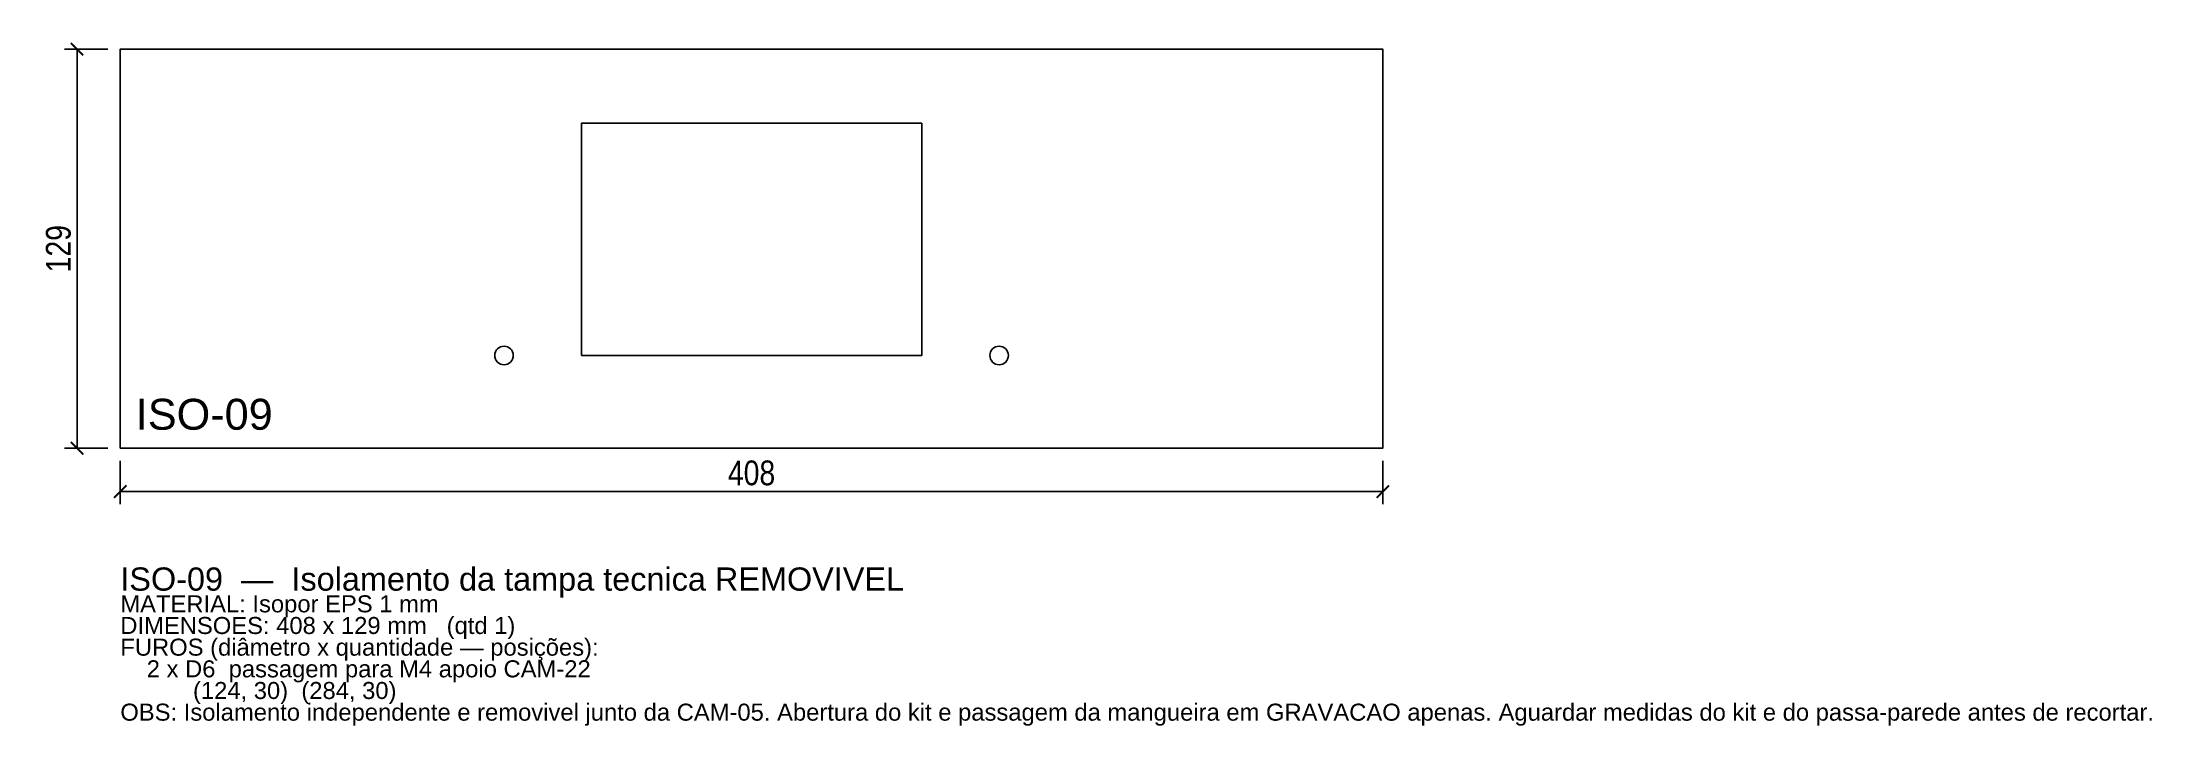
# Model space of a CAD drawing. Header units: millimetres. Extents: x -25 to 657, y -90 to 131.
import ezdxf

# ---------------------------------------------------------------- set-up
doc = ezdxf.new("R2010")
doc.units = ezdxf.units.MM
for name, color, linetype in [('CORTE', 1, 'Continuous'), ('COTA', 4, 'Continuous'), ('GRAVACAO', 3, 'Continuous'), ('TEXTO', 7, 'Continuous')]:
    doc.layers.add(name, color=color, linetype=linetype)
doc.styles.add('ARIAL', font='arial.ttf')
doc.styles.add('OpenSansCondensed-Light', font='OpenSansCondensed-Light.ttf')
doc.dimstyles.new('EZDXF', dxfattribs={"dimtxt": 8, "dimasz": 4, "dimexe": 4, "dimexo": 4, "dimgap": 2, "dimtad": 1, "dimdec": 0, "dimdsep": 46, "dimtxsty": 'OpenSansCondensed-Light', "dimblk": 'ARCHTICK', "dimcen": 2.5, "dimclrd": 4, "dimclre": 4, "dimclrt": 4, "dimazin": 3, "dimtfac": 0.5, "dimtmove": 2, "dimatfit": 3})

# ---------------------------------------------------------------- blocks, each defined once
blk = doc.blocks.new('_ARCHTICK')
at = {"color": 0, "linetype": 'BYBLOCK', "const_width": 0.15}
blk.add_lwpolyline([(-0.5, -0.5), (0.5, 0.5)], dxfattribs=at)

msp = doc.modelspace()

# ---------------------------------------------------------------- linework, layer by layer
at = {"layer": 'CORTE'}
msp.add_lwpolyline([(0, 0), (408, 0), (408, 129), (0, 129)], close=True, dxfattribs=at)
for centre in [(124, 30), (284, 30)]:
    msp.add_circle(centre, 3, dxfattribs=at)
at = {"layer": 'GRAVACAO'}
msp.add_lwpolyline([(149, 30), (259, 30), (259, 105), (149, 105)], close=True, dxfattribs=at)

# ---------------------------------------------------------------- texts
at = {"layer": 'GRAVACAO', "style": 'ARIAL'}
msp.add_text('ISO-09', height=10, dxfattribs=at).set_placement((5, 6))
at = {"layer": 'TEXTO', "style": 'ARIAL'}
for s, height, p in [('ISO-09  —  Isolamento da tampa tecnica REMOVIVEL', 7.5, (0, -46)), ('MATERIAL: Isopor EPS 1 mm', 5.5, (0, -53)), ('DIMENSOES: 408 x 129 mm   (qtd 1)', 5.5, (0, -60)), ('FUROS (diâmetro x quantidade — posições):', 5.5, (0, -67)), ('    2 x D6  passagem para M4 apoio CAM-22', 5.5, (0, -74)), ('           (124, 30)  (284, 30)', 5.5, (0, -81)), ('OBS: Isolamento independente e removivel junto da CAM-05. Abertura do kit e passagem da mangueira em GRAVACAO apenas. Aguardar medidas do kit e do passa-parede antes de recortar.', 5.5, (0, -88))]:
    msp.add_text(s, height=height, dxfattribs=at).set_placement(p)

# ---------------------------------------------------------------- dimensions: what is measured, and where the dimension line sits
at = {"layer": 'COTA'}
msp.add_linear_dim(base=(-14, 0), p1=(0, 0), p2=(0, 129), angle=90, dimstyle='EZDXF', dxfattribs=at).render()
msp.add_linear_dim(base=(0, -14), p1=(0, 0), p2=(408, 0), dimstyle='EZDXF', dxfattribs=at).render()

doc.saveas('drawing.dxf')
